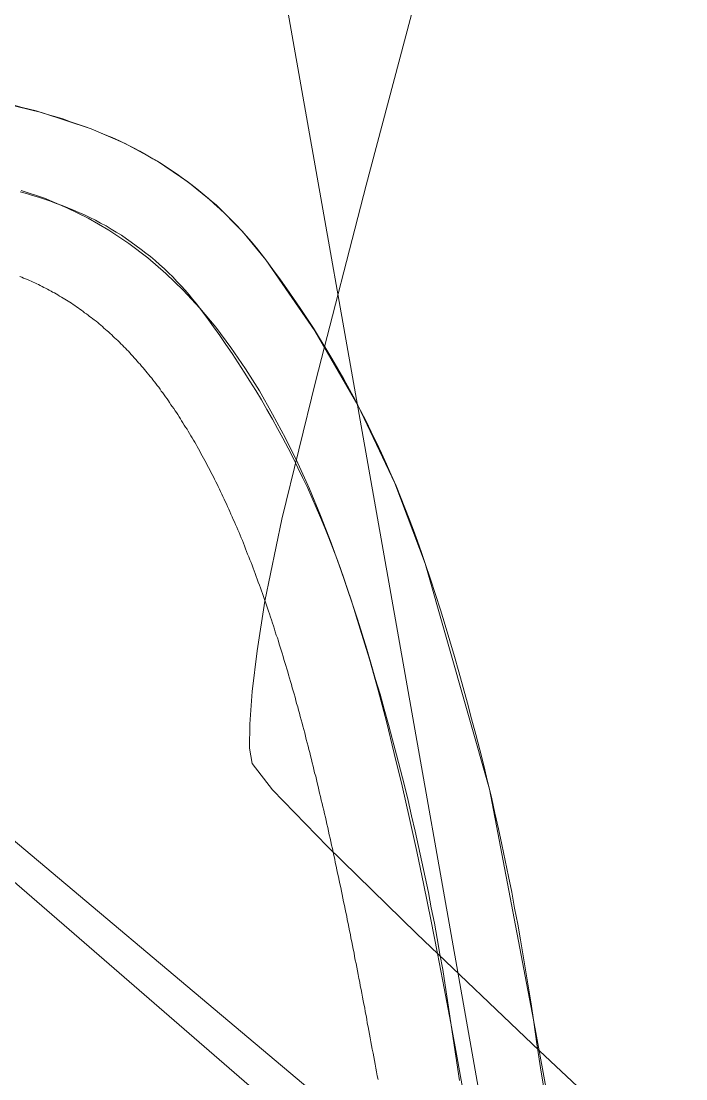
# Model space of a CAD drawing. Header units: metres. Extents: x 533049 to 537618, y 1849954 to 1852676.
# Drawn here: x 534496.52 to 534522, y 1851498.84 to 1851539.43 of the extents above; entities that cross this region are included whole.
import ezdxf

# ---------------------------------------------------------------- set-up
doc = ezdxf.new("R2010")
doc.units = ezdxf.units.M
doc.header["$LTSCALE"] = 2
for name, color, linetype, lineweight in [('14', 7, 'Continuous', 13), ('28', 7, 'Continuous', 13), ('57', 7, 'Continuous', 13), ('60', 7, 'Continuous', 13), ('8', 7, 'Continuous', 13)]:
    doc.layers.add(name, color=color, linetype=linetype, lineweight=lineweight)

msp = doc.modelspace()

# ---------------------------------------------------------------- linework, layer by layer
at = {"layer": '14'}
for points in [[(534518.6, 1851487.79), (534516.16, 1851501.1), (534514.47, 1851509.95), (534512.01, 1851518.61), (534510.84, 1851521.7), (534509.43, 1851524.69), (534507.78, 1851527.55), (534505.9, 1851530.27), (534505, 1851531.36), (534504, 1851532.36), (534502.91, 1851533.26), (534501.74, 1851534.05), (534500.5, 1851534.73), (534499.2, 1851535.29), (534497.29, 1851535.92), (534495.34, 1851536.39)], [(534514.26, 1851510.86), (534514.11, 1851511.46), (534513.95, 1851512.06), (534513.79, 1851512.66), (534513.63, 1851513.26), (534513.47, 1851513.86), (534513.3, 1851514.46), (534513.13, 1851515.05), (534512.95, 1851515.65), (534512.77, 1851516.25), (534512.59, 1851516.84), (534512.4, 1851517.43), (534512.21, 1851518.02), (534512.01, 1851518.61), (534511.87, 1851519.04), (534511.72, 1851519.47), (534511.56, 1851519.9), (534511.4, 1851520.33), (534511.23, 1851520.75), (534511.06, 1851521.18), (534510.89, 1851521.6), (534510.71, 1851522.02), (534510.52, 1851522.43), (534510.34, 1851522.85), (534510.14, 1851523.26), (534509.94, 1851523.67), (534509.74, 1851524.08), (534509.53, 1851524.49), (534509.32, 1851524.89), (534509.11, 1851525.29), (534508.89, 1851525.69), (534508.66, 1851526.09), (534508.43, 1851526.48), (534508.2, 1851526.87), (534507.96, 1851527.26), (534507.72, 1851527.65), (534507.47, 1851528.03), (534507.22, 1851528.41), (534506.96, 1851528.79), (534506.7, 1851529.16), (534506.44, 1851529.54), (534506.17, 1851529.9), (534505.9, 1851530.27), (534505.72, 1851530.5), (534505.54, 1851530.73), (534505.35, 1851530.96), (534505.16, 1851531.18), (534504.96, 1851531.4), (534504.76, 1851531.61), (534504.56, 1851531.82), (534504.35, 1851532.02), (534504.14, 1851532.23), (534503.92, 1851532.42), (534503.7, 1851532.62), (534503.48, 1851532.8), (534503.25, 1851532.99), (534503.02, 1851533.17), (534502.79, 1851533.34), (534502.55, 1851533.52), (534502.31, 1851533.68), (534502.07, 1851533.84), (534501.82, 1851534), (534501.57, 1851534.15), (534501.31, 1851534.3), (534501.06, 1851534.44), (534500.8, 1851534.58), (534500.54, 1851534.71), (534500.28, 1851534.84), (534500.01, 1851534.96), (534499.74, 1851535.07), (534499.47, 1851535.18), (534499.2, 1851535.29), (534498.94, 1851535.39), (534498.68, 1851535.48), (534498.41, 1851535.57), (534498.15, 1851535.66), (534497.89, 1851535.74), (534497.62, 1851535.82), (534497.36, 1851535.9), (534497.09, 1851535.98), (534496.82, 1851536.05), (534496.56, 1851536.12), (534496.29, 1851536.19)], [(534516.58, 1851498.33), (534516.43, 1851499.26), (534516.29, 1851500.18), (534516.16, 1851501.1), (534516.07, 1851501.72), (534515.97, 1851502.33), (534515.87, 1851502.95), (534515.77, 1851503.56), (534515.67, 1851504.17), (534515.56, 1851504.78), (534515.44, 1851505.39), (534515.33, 1851506), (534515.21, 1851506.61), (534515.08, 1851507.22), (534514.95, 1851507.83), (534514.82, 1851508.44), (534514.68, 1851509.04), (534514.55, 1851509.65), (534514.4, 1851510.25), (534514.26, 1851510.86)]]:
    msp.add_lwpolyline(points, dxfattribs=at)
at = {"layer": '28'}
for points in [[(534496.47, 1851529.63), (534496.54, 1851529.6), (534496.61, 1851529.57), (534496.68, 1851529.54), (534496.76, 1851529.51), (534496.83, 1851529.48), (534496.9, 1851529.45), (534496.97, 1851529.41), (534497.04, 1851529.38), (534497.11, 1851529.35), (534497.18, 1851529.32), (534497.25, 1851529.28), (534497.32, 1851529.25), (534497.39, 1851529.21), (534497.45, 1851529.18), (534497.52, 1851529.14), (534497.59, 1851529.11), (534497.66, 1851529.07), (534497.72, 1851529.03), (534497.79, 1851529), (534497.86, 1851528.96), (534497.92, 1851528.92), (534497.99, 1851528.88), (534498.06, 1851528.84), (534498.12, 1851528.8), (534498.19, 1851528.76), (534498.25, 1851528.72), (534498.32, 1851528.68), (534498.38, 1851528.64), (534498.45, 1851528.6), (534498.51, 1851528.56), (534498.57, 1851528.51), (534498.64, 1851528.47), (534498.7, 1851528.43), (534498.76, 1851528.38), (534498.83, 1851528.34), (534498.89, 1851528.29), (534498.95, 1851528.24), (534499.02, 1851528.2), (534499.08, 1851528.15), (534499.14, 1851528.1), (534499.2, 1851528.06), (534499.26, 1851528.01), (534499.32, 1851527.96), (534499.39, 1851527.91), (534499.45, 1851527.86), (534499.51, 1851527.81), (534499.57, 1851527.76), (534499.63, 1851527.71), (534499.69, 1851527.65), (534499.75, 1851527.6), (534499.81, 1851527.55), (534499.87, 1851527.5), (534499.93, 1851527.44), (534499.99, 1851527.39), (534500.04, 1851527.33), (534500.1, 1851527.28), (534500.16, 1851527.22), (534500.22, 1851527.17), (534500.28, 1851527.11), (534500.34, 1851527.05), (534500.4, 1851526.99), (534500.45, 1851526.93), (534500.51, 1851526.88), (534500.57, 1851526.82), (534500.63, 1851526.76), (534500.68, 1851526.7), (534500.74, 1851526.63), (534500.8, 1851526.57), (534500.85, 1851526.51), (534500.91, 1851526.45), (534500.96, 1851526.38), (534501.02, 1851526.32), (534501.08, 1851526.26), (534501.13, 1851526.19), (534501.19, 1851526.13), (534501.24, 1851526.06), (534501.3, 1851526), (534501.35, 1851525.93), (534501.41, 1851525.86), (534501.46, 1851525.79), (534501.52, 1851525.73), (534501.57, 1851525.66), (534501.63, 1851525.59), (534501.68, 1851525.52), (534501.73, 1851525.45)], [(534501.73, 1851525.45), (534501.79, 1851525.38), (534501.84, 1851525.3), (534501.89, 1851525.23), (534501.95, 1851525.16), (534502, 1851525.09), (534502.05, 1851525.01), (534502.11, 1851524.94), (534502.16, 1851524.86), (534502.21, 1851524.79), (534502.26, 1851524.71), (534502.31, 1851524.64), (534502.37, 1851524.56), (534502.42, 1851524.48), (534502.47, 1851524.41), (534502.52, 1851524.33), (534502.57, 1851524.25), (534502.62, 1851524.17), (534502.67, 1851524.09), (534502.72, 1851524.01), (534502.77, 1851523.93), (534502.82, 1851523.85), (534502.88, 1851523.77), (534502.92, 1851523.69), (534502.97, 1851523.6), (534503.02, 1851523.52), (534503.07, 1851523.44), (534503.12, 1851523.35), (534503.17, 1851523.27), (534503.22, 1851523.18), (534503.27, 1851523.1), (534503.32, 1851523.01), (534503.37, 1851522.92), (534503.41, 1851522.84), (534503.46, 1851522.75), (534503.51, 1851522.66), (534503.56, 1851522.57), (534503.61, 1851522.48), (534503.65, 1851522.39), (534503.7, 1851522.3), (534503.75, 1851522.21), (534503.79, 1851522.12), (534503.84, 1851522.03), (534503.89, 1851521.94), (534503.93, 1851521.85), (534503.98, 1851521.75), (534504.03, 1851521.66), (534504.07, 1851521.57), (534504.12, 1851521.47), (534504.16, 1851521.38), (534504.21, 1851521.28), (534504.25, 1851521.19), (534504.3, 1851521.09), (534504.34, 1851521), (534504.39, 1851520.9), (534504.43, 1851520.8), (534504.48, 1851520.7), (534504.52, 1851520.61), (534504.56, 1851520.51), (534504.61, 1851520.41), (534504.65, 1851520.31), (534504.7, 1851520.21), (534504.74, 1851520.11), (534504.78, 1851520.01), (534504.82, 1851519.91), (534504.87, 1851519.8), (534504.91, 1851519.7), (534504.95, 1851519.6), (534505, 1851519.5), (534505.04, 1851519.39), (534505.08, 1851519.29), (534505.12, 1851519.18), (534505.16, 1851519.08), (534505.2, 1851518.98), (534505.25, 1851518.87), (534505.29, 1851518.76), (534505.33, 1851518.66), (534505.37, 1851518.55), (534505.41, 1851518.44), (534505.45, 1851518.34), (534505.49, 1851518.23), (534505.53, 1851518.12), (534505.57, 1851518.01), (534505.61, 1851517.9), (534505.65, 1851517.79), (534505.69, 1851517.68), (534505.73, 1851517.57), (534505.77, 1851517.46), (534505.81, 1851517.35), (534505.85, 1851517.24), (534505.88, 1851517.13), (534505.92, 1851517.02), (534505.96, 1851516.9), (534506, 1851516.79), (534506.04, 1851516.68), (534506.08, 1851516.56), (534506.11, 1851516.45), (534506.15, 1851516.33), (534506.19, 1851516.22), (534506.23, 1851516.1), (534506.26, 1851515.99)], [(534506.26, 1851515.99), (534506.3, 1851515.87), (534506.34, 1851515.76), (534506.38, 1851515.64), (534506.41, 1851515.52), (534506.45, 1851515.41), (534506.49, 1851515.29), (534506.52, 1851515.17), (534506.56, 1851515.05), (534506.59, 1851514.93), (534506.63, 1851514.82), (534506.67, 1851514.7), (534506.7, 1851514.58), (534506.74, 1851514.46), (534506.77, 1851514.34), (534506.81, 1851514.22), (534506.84, 1851514.09), (534506.88, 1851513.97), (534506.91, 1851513.85), (534506.95, 1851513.73), (534506.98, 1851513.61), (534507.02, 1851513.49), (534507.05, 1851513.36), (534507.08, 1851513.24), (534507.12, 1851513.12), (534507.15, 1851512.99), (534507.19, 1851512.87), (534507.22, 1851512.74), (534507.25, 1851512.62), (534507.29, 1851512.49), (534507.32, 1851512.37), (534507.35, 1851512.24), (534507.39, 1851512.12), (534507.42, 1851511.99), (534507.45, 1851511.86), (534507.48, 1851511.74), (534507.52, 1851511.61), (534507.55, 1851511.48), (534507.58, 1851511.36), (534507.61, 1851511.23), (534507.65, 1851511.1), (534507.68, 1851510.97), (534507.71, 1851510.84), (534507.74, 1851510.71), (534507.77, 1851510.58), (534507.81, 1851510.45), (534507.84, 1851510.33), (534507.87, 1851510.2), (534507.9, 1851510.06), (534507.93, 1851509.93), (534507.96, 1851509.8), (534507.99, 1851509.67), (534508.02, 1851509.54), (534508.06, 1851509.41), (534508.09, 1851509.28), (534508.12, 1851509.15), (534508.15, 1851509.01), (534508.18, 1851508.88), (534508.21, 1851508.75), (534508.24, 1851508.61), (534508.27, 1851508.48), (534508.3, 1851508.35), (534508.33, 1851508.21), (534508.36, 1851508.08), (534508.39, 1851507.95), (534508.42, 1851507.81), (534508.45, 1851507.68), (534508.48, 1851507.54), (534508.51, 1851507.41), (534508.54, 1851507.27), (534508.56, 1851507.14), (534508.59, 1851507), (534508.62, 1851506.86), (534508.65, 1851506.73), (534508.68, 1851506.59), (534508.71, 1851506.45), (534508.74, 1851506.32), (534508.77, 1851506.18), (534508.8, 1851506.04), (534508.83, 1851505.91), (534508.85, 1851505.77), (534508.88, 1851505.63), (534508.91, 1851505.49), (534508.94, 1851505.35), (534508.97, 1851505.22), (534509, 1851505.08), (534509.02, 1851504.94), (534509.05, 1851504.8), (534509.08, 1851504.66), (534509.11, 1851504.52), (534509.14, 1851504.38), (534509.16, 1851504.24), (534509.19, 1851504.1), (534509.22, 1851503.96), (534509.25, 1851503.82), (534509.28, 1851503.68), (534509.3, 1851503.54), (534509.33, 1851503.4), (534509.36, 1851503.26), (534509.39, 1851503.12), (534509.41, 1851502.98)], [(534509.41, 1851502.98), (534509.44, 1851502.84), (534509.47, 1851502.69), (534509.5, 1851502.55), (534509.52, 1851502.41), (534509.55, 1851502.27), (534509.58, 1851502.13), (534509.6, 1851501.98), (534509.63, 1851501.84), (534509.66, 1851501.7), (534509.69, 1851501.56), (534509.71, 1851501.41), (534509.74, 1851501.27), (534509.77, 1851501.13), (534509.79, 1851500.98), (534509.82, 1851500.84), (534509.85, 1851500.7), (534509.87, 1851500.55), (534509.9, 1851500.41), (534509.93, 1851500.26), (534509.95, 1851500.12), (534509.98, 1851499.98), (534510.01, 1851499.83), (534510.04, 1851499.69), (534510.06, 1851499.54), (534510.09, 1851499.4), (534510.12, 1851499.25), (534510.14, 1851499.11), (534510.17, 1851498.96), (534510.2, 1851498.82)]]:
    msp.add_lwpolyline(points, dxfattribs=at)
at = {"layer": '57'}
msp.add_lwpolyline([(534435.02, 1852302.37), (534325.71, 1852049.19), (534353.83, 1851932.14), (534451.75, 1851760.49), (534494.45, 1851609.32), (534521.83, 1851454.44), (534874.05, 1851297.73), (534980, 1851227.29), (535025.24, 1851130.42), (535137.95, 1851046.53), (535351.89, 1851022.3), (535580.63, 1851242.44), (535635.17, 1851288.02), (535713.4, 1851370.26), (536002.39, 1851411.84), (536158.13, 1851571.22), (536125.74, 1851798.92), (536134.24, 1851845.92), (534499.3, 1852312.5)], close=True, dxfattribs=at)
msp.add_lwpolyline([(534545.88, 1851467.57), (534542.77, 1851472.18), (534538.87, 1851477.16), (534534.18, 1851482.49), (534528.69, 1851488.19), (534522.41, 1851494.26), (534516.39, 1851499.92), (534511.67, 1851504.42), (534508.26, 1851507.76), (534506.16, 1851509.93), (534505.37, 1851510.94), (534505.27, 1851511.53), (534505.28, 1851512.45), (534505.37, 1851513.7), (534505.57, 1851515.27), (534505.86, 1851517.17), (534506.51, 1851520.32), (534507.81, 1851525.64), (534509.74, 1851533.13), (534512.3, 1851542.78)], dxfattribs=at)
at = {"layer": '60'}
for points in [[(534511.21, 1851510.1), (534511.06, 1851510.69), (534510.91, 1851511.27), (534510.76, 1851511.85), (534510.6, 1851512.44), (534510.44, 1851513.02), (534510.28, 1851513.6), (534510.11, 1851514.17), (534509.94, 1851514.75), (534509.77, 1851515.33), (534509.59, 1851515.9), (534509.41, 1851516.48), (534509.22, 1851517.05), (534509.03, 1851517.62), (534508.9, 1851518.02), (534508.76, 1851518.42), (534508.62, 1851518.81), (534508.47, 1851519.21), (534508.31, 1851519.6), (534508.16, 1851519.99), (534508, 1851520.38), (534507.83, 1851520.76), (534507.66, 1851521.15), (534507.49, 1851521.53), (534507.31, 1851521.91), (534507.12, 1851522.29), (534506.94, 1851522.67), (534506.75, 1851523.04), (534506.55, 1851523.42), (534506.35, 1851523.79), (534506.15, 1851524.16), (534505.94, 1851524.52), (534505.73, 1851524.89), (534505.51, 1851525.25), (534505.29, 1851525.61), (534505.07, 1851525.96), (534504.84, 1851526.32), (534504.61, 1851526.67), (534504.37, 1851527.02), (534504.13, 1851527.36), (534503.89, 1851527.7), (534503.64, 1851528.05), (534503.39, 1851528.38), (534503.25, 1851528.57), (534503.1, 1851528.75), (534502.96, 1851528.93), (534502.8, 1851529.1), (534502.65, 1851529.27), (534502.49, 1851529.44), (534502.33, 1851529.61), (534502.17, 1851529.77), (534502, 1851529.93), (534501.83, 1851530.08), (534501.65, 1851530.24), (534501.48, 1851530.39), (534501.3, 1851530.53), (534501.12, 1851530.67), (534500.93, 1851530.81), (534500.74, 1851530.95), (534500.55, 1851531.08), (534500.36, 1851531.21), (534500.16, 1851531.33), (534499.97, 1851531.45), (534499.77, 1851531.57), (534499.56, 1851531.68), (534499.36, 1851531.79), (534499.15, 1851531.89), (534498.94, 1851531.99), (534498.73, 1851532.09), (534498.52, 1851532.18), (534498.31, 1851532.27), (534498.09, 1851532.35), (534497.86, 1851532.43), (534497.64, 1851532.52), (534497.41, 1851532.59), (534497.18, 1851532.67), (534496.95, 1851532.74), (534496.72, 1851532.82), (534496.48, 1851532.88)], [(534496.51, 1851532.93), (534497.41, 1851532.63), (534498.27, 1851532.27), (534499.09, 1851531.87), (534499.88, 1851531.41), (534500.64, 1851530.9), (534501.37, 1851530.35), (534502.06, 1851529.74), (534502.73, 1851529.1), (534503.37, 1851528.41), (534503.98, 1851527.68), (534504.56, 1851526.9), (534505.12, 1851526.09), (534505.65, 1851525.24), (534506.16, 1851524.35), (534506.65, 1851523.43), (534507.12, 1851522.47), (534507.57, 1851521.48), (534507.99, 1851520.46), (534508.4, 1851519.41), (534508.79, 1851518.33), (534509.17, 1851517.22), (534509.52, 1851516.09), (534509.87, 1851514.94), (534510.2, 1851513.75), (534510.52, 1851512.55), (534510.82, 1851511.33), (534511.12, 1851510.09), (534511.41, 1851508.83), (534511.69, 1851507.56), (534511.96, 1851506.27), (534512.22, 1851504.96), (534512.48, 1851503.65), (534512.74, 1851502.32), (534512.99, 1851500.98), (534513.24, 1851499.64), (534513.48, 1851498.29)], [(534513.33, 1851498.78), (534513.19, 1851499.71), (534513.05, 1851500.65), (534512.96, 1851501.25), (534512.87, 1851501.85), (534512.77, 1851502.44), (534512.68, 1851503.03), (534512.57, 1851503.63), (534512.47, 1851504.22), (534512.36, 1851504.81), (534512.24, 1851505.4), (534512.13, 1851505.99), (534512.01, 1851506.58), (534511.88, 1851507.17), (534511.75, 1851507.76), (534511.62, 1851508.35), (534511.49, 1851508.93), (534511.35, 1851509.52), (534511.21, 1851510.1)]]:
    msp.add_lwpolyline(points, dxfattribs=at)
at = {"layer": '8'}
for points in [[(534496.47, 1851529.63), (534496.54, 1851529.6), (534496.61, 1851529.57), (534496.68, 1851529.54), (534496.76, 1851529.51), (534496.83, 1851529.48), (534496.9, 1851529.45), (534496.97, 1851529.41), (534497.04, 1851529.38), (534497.11, 1851529.35), (534497.18, 1851529.32), (534497.25, 1851529.28), (534497.32, 1851529.25), (534497.39, 1851529.21), (534497.45, 1851529.18), (534497.52, 1851529.14), (534497.59, 1851529.11), (534497.66, 1851529.07), (534497.72, 1851529.03), (534497.79, 1851529), (534497.86, 1851528.96), (534497.92, 1851528.92), (534497.99, 1851528.88), (534498.06, 1851528.84), (534498.12, 1851528.8), (534498.19, 1851528.76), (534498.25, 1851528.72), (534498.32, 1851528.68), (534498.38, 1851528.64), (534498.45, 1851528.6), (534498.51, 1851528.56), (534498.57, 1851528.51), (534498.64, 1851528.47), (534498.7, 1851528.43), (534498.76, 1851528.38), (534498.83, 1851528.34), (534498.89, 1851528.29), (534498.95, 1851528.24), (534499.02, 1851528.2), (534499.08, 1851528.15), (534499.14, 1851528.1), (534499.2, 1851528.06), (534499.26, 1851528.01), (534499.32, 1851527.96), (534499.39, 1851527.91), (534499.45, 1851527.86), (534499.51, 1851527.81), (534499.57, 1851527.76), (534499.63, 1851527.71), (534499.69, 1851527.65), (534499.75, 1851527.6), (534499.81, 1851527.55), (534499.87, 1851527.5), (534499.93, 1851527.44), (534499.99, 1851527.39), (534500.04, 1851527.33), (534500.1, 1851527.28), (534500.16, 1851527.22), (534500.22, 1851527.17), (534500.28, 1851527.11), (534500.34, 1851527.05), (534500.4, 1851526.99), (534500.45, 1851526.93), (534500.51, 1851526.88), (534500.57, 1851526.82)], [(534471.21, 1851527.23), (534471.27, 1851527.27), (534471.34, 1851527.31), (534471.4, 1851527.34), (534471.46, 1851527.38), (534471.52, 1851527.42), (534471.59, 1851527.45), (534471.65, 1851527.49), (534471.71, 1851527.53), (534471.77, 1851527.57), (534471.84, 1851527.6), (534471.9, 1851527.64), (534471.97, 1851527.68), (534472.03, 1851527.72), (534472.09, 1851527.75), (534472.16, 1851527.79), (534472.22, 1851527.83), (534472.29, 1851527.87), (534472.35, 1851527.9), (534472.48, 1851527.98), (534680.37, 1851352.93)], [(534673.94, 1851352.32), (534471.72, 1851527.66)], [(534500.57, 1851526.82), (534500.63, 1851526.76), (534500.68, 1851526.7), (534500.74, 1851526.63), (534500.8, 1851526.57), (534500.85, 1851526.51), (534500.91, 1851526.45), (534500.96, 1851526.38), (534501.02, 1851526.32), (534501.08, 1851526.26), (534501.13, 1851526.19), (534501.19, 1851526.13), (534501.24, 1851526.06), (534501.3, 1851526), (534501.35, 1851525.93), (534501.41, 1851525.86), (534501.46, 1851525.79), (534501.52, 1851525.73), (534501.57, 1851525.66), (534501.63, 1851525.59), (534501.68, 1851525.52), (534501.73, 1851525.45), (534501.79, 1851525.38), (534501.84, 1851525.3), (534501.89, 1851525.23), (534501.95, 1851525.16), (534502, 1851525.09), (534502.05, 1851525.01), (534502.11, 1851524.94), (534502.16, 1851524.86), (534502.21, 1851524.79), (534502.26, 1851524.71), (534502.31, 1851524.64), (534502.37, 1851524.56), (534502.42, 1851524.48), (534502.47, 1851524.41), (534502.52, 1851524.33), (534502.57, 1851524.25), (534502.62, 1851524.17), (534502.67, 1851524.09), (534502.72, 1851524.01), (534502.77, 1851523.93), (534502.82, 1851523.85), (534502.88, 1851523.77), (534502.92, 1851523.69), (534502.97, 1851523.6), (534503.02, 1851523.52), (534503.07, 1851523.44), (534503.12, 1851523.35), (534503.17, 1851523.27), (534503.22, 1851523.18), (534503.27, 1851523.1), (534503.32, 1851523.01), (534503.37, 1851522.92), (534503.41, 1851522.84), (534503.46, 1851522.75), (534503.51, 1851522.66), (534503.56, 1851522.57), (534503.61, 1851522.48), (534503.65, 1851522.39), (534503.7, 1851522.3), (534503.75, 1851522.21), (534503.79, 1851522.12), (534503.84, 1851522.03), (534503.89, 1851521.94), (534503.93, 1851521.85), (534503.98, 1851521.75), (534504.03, 1851521.66), (534504.07, 1851521.57), (534504.12, 1851521.47), (534504.16, 1851521.38), (534504.21, 1851521.28), (534504.25, 1851521.19), (534504.3, 1851521.09), (534504.34, 1851521), (534504.39, 1851520.9), (534504.43, 1851520.8), (534504.48, 1851520.7), (534504.52, 1851520.61), (534504.56, 1851520.51), (534504.61, 1851520.41), (534504.65, 1851520.31), (534504.7, 1851520.21), (534504.74, 1851520.11), (534504.78, 1851520.01), (534504.82, 1851519.91), (534504.87, 1851519.8), (534504.91, 1851519.7), (534504.95, 1851519.6), (534505, 1851519.5), (534505.04, 1851519.39), (534505.08, 1851519.29), (534505.12, 1851519.18), (534505.16, 1851519.08), (534505.2, 1851518.98), (534505.25, 1851518.87), (534505.29, 1851518.76), (534505.33, 1851518.66), (534505.37, 1851518.55), (534505.41, 1851518.44), (534505.45, 1851518.34)], [(534505.45, 1851518.34), (534505.49, 1851518.23), (534505.53, 1851518.12), (534505.57, 1851518.01), (534505.61, 1851517.9), (534505.65, 1851517.79), (534505.69, 1851517.68), (534505.73, 1851517.57), (534505.77, 1851517.46), (534505.81, 1851517.35), (534505.85, 1851517.24), (534505.88, 1851517.13), (534505.92, 1851517.02), (534505.96, 1851516.9), (534506, 1851516.79), (534506.04, 1851516.68), (534506.08, 1851516.56), (534506.11, 1851516.45), (534506.15, 1851516.33), (534506.19, 1851516.22), (534506.23, 1851516.1), (534506.26, 1851515.99), (534506.3, 1851515.87), (534506.34, 1851515.76), (534506.38, 1851515.64), (534506.41, 1851515.52), (534506.45, 1851515.41), (534506.49, 1851515.29), (534506.52, 1851515.17), (534506.56, 1851515.05), (534506.59, 1851514.93), (534506.63, 1851514.82), (534506.67, 1851514.7), (534506.7, 1851514.58), (534506.74, 1851514.46), (534506.77, 1851514.34), (534506.81, 1851514.22), (534506.84, 1851514.09), (534506.88, 1851513.97), (534506.91, 1851513.85), (534506.95, 1851513.73), (534506.98, 1851513.61), (534507.02, 1851513.49), (534507.05, 1851513.36), (534507.08, 1851513.24), (534507.12, 1851513.12), (534507.15, 1851512.99), (534507.19, 1851512.87), (534507.22, 1851512.74), (534507.25, 1851512.62), (534507.29, 1851512.49), (534507.32, 1851512.37), (534507.35, 1851512.24), (534507.39, 1851512.12), (534507.42, 1851511.99), (534507.45, 1851511.86), (534507.48, 1851511.74), (534507.52, 1851511.61), (534507.55, 1851511.48), (534507.58, 1851511.36), (534507.61, 1851511.23), (534507.65, 1851511.1), (534507.68, 1851510.97), (534507.71, 1851510.84), (534507.74, 1851510.71), (534507.77, 1851510.58), (534507.81, 1851510.45), (534507.84, 1851510.33), (534507.87, 1851510.2), (534507.9, 1851510.06), (534507.93, 1851509.93), (534507.96, 1851509.8), (534507.99, 1851509.67), (534508.02, 1851509.54), (534508.06, 1851509.41), (534508.09, 1851509.28), (534508.12, 1851509.15), (534508.15, 1851509.01), (534508.18, 1851508.88), (534508.21, 1851508.75), (534508.24, 1851508.61), (534508.27, 1851508.48), (534508.3, 1851508.35), (534508.33, 1851508.21), (534508.36, 1851508.08), (534508.39, 1851507.95), (534508.42, 1851507.81), (534508.45, 1851507.68), (534508.48, 1851507.54), (534508.51, 1851507.41), (534508.54, 1851507.27), (534508.56, 1851507.14), (534508.59, 1851507), (534508.62, 1851506.86), (534508.65, 1851506.73), (534508.68, 1851506.59), (534508.71, 1851506.45), (534508.74, 1851506.32), (534508.77, 1851506.18), (534508.8, 1851506.04), (534508.83, 1851505.91)], [(534508.83, 1851505.91), (534508.85, 1851505.77), (534508.88, 1851505.63), (534508.91, 1851505.49), (534508.94, 1851505.35), (534508.97, 1851505.22), (534509, 1851505.08), (534509.02, 1851504.94), (534509.05, 1851504.8), (534509.08, 1851504.66), (534509.11, 1851504.52), (534509.14, 1851504.38), (534509.16, 1851504.24), (534509.19, 1851504.1), (534509.22, 1851503.96), (534509.25, 1851503.82), (534509.28, 1851503.68), (534509.3, 1851503.54), (534509.33, 1851503.4), (534509.36, 1851503.26), (534509.39, 1851503.12), (534509.41, 1851502.98), (534509.44, 1851502.84), (534509.47, 1851502.69), (534509.5, 1851502.55), (534509.52, 1851502.41), (534509.55, 1851502.27), (534509.58, 1851502.13), (534509.6, 1851501.98), (534509.63, 1851501.84), (534509.66, 1851501.7), (534509.69, 1851501.56), (534509.71, 1851501.41), (534509.74, 1851501.27), (534509.77, 1851501.13), (534509.79, 1851500.98), (534509.82, 1851500.84), (534509.85, 1851500.7), (534509.87, 1851500.55), (534509.9, 1851500.41), (534509.93, 1851500.26), (534509.95, 1851500.12), (534509.98, 1851499.98), (534510.01, 1851499.83), (534510.04, 1851499.69), (534510.06, 1851499.54), (534510.09, 1851499.4), (534510.12, 1851499.25), (534510.14, 1851499.11), (534510.17, 1851498.96), (534510.2, 1851498.82)]]:
    msp.add_lwpolyline(points, dxfattribs=at)

doc.saveas('drawing.dxf')
